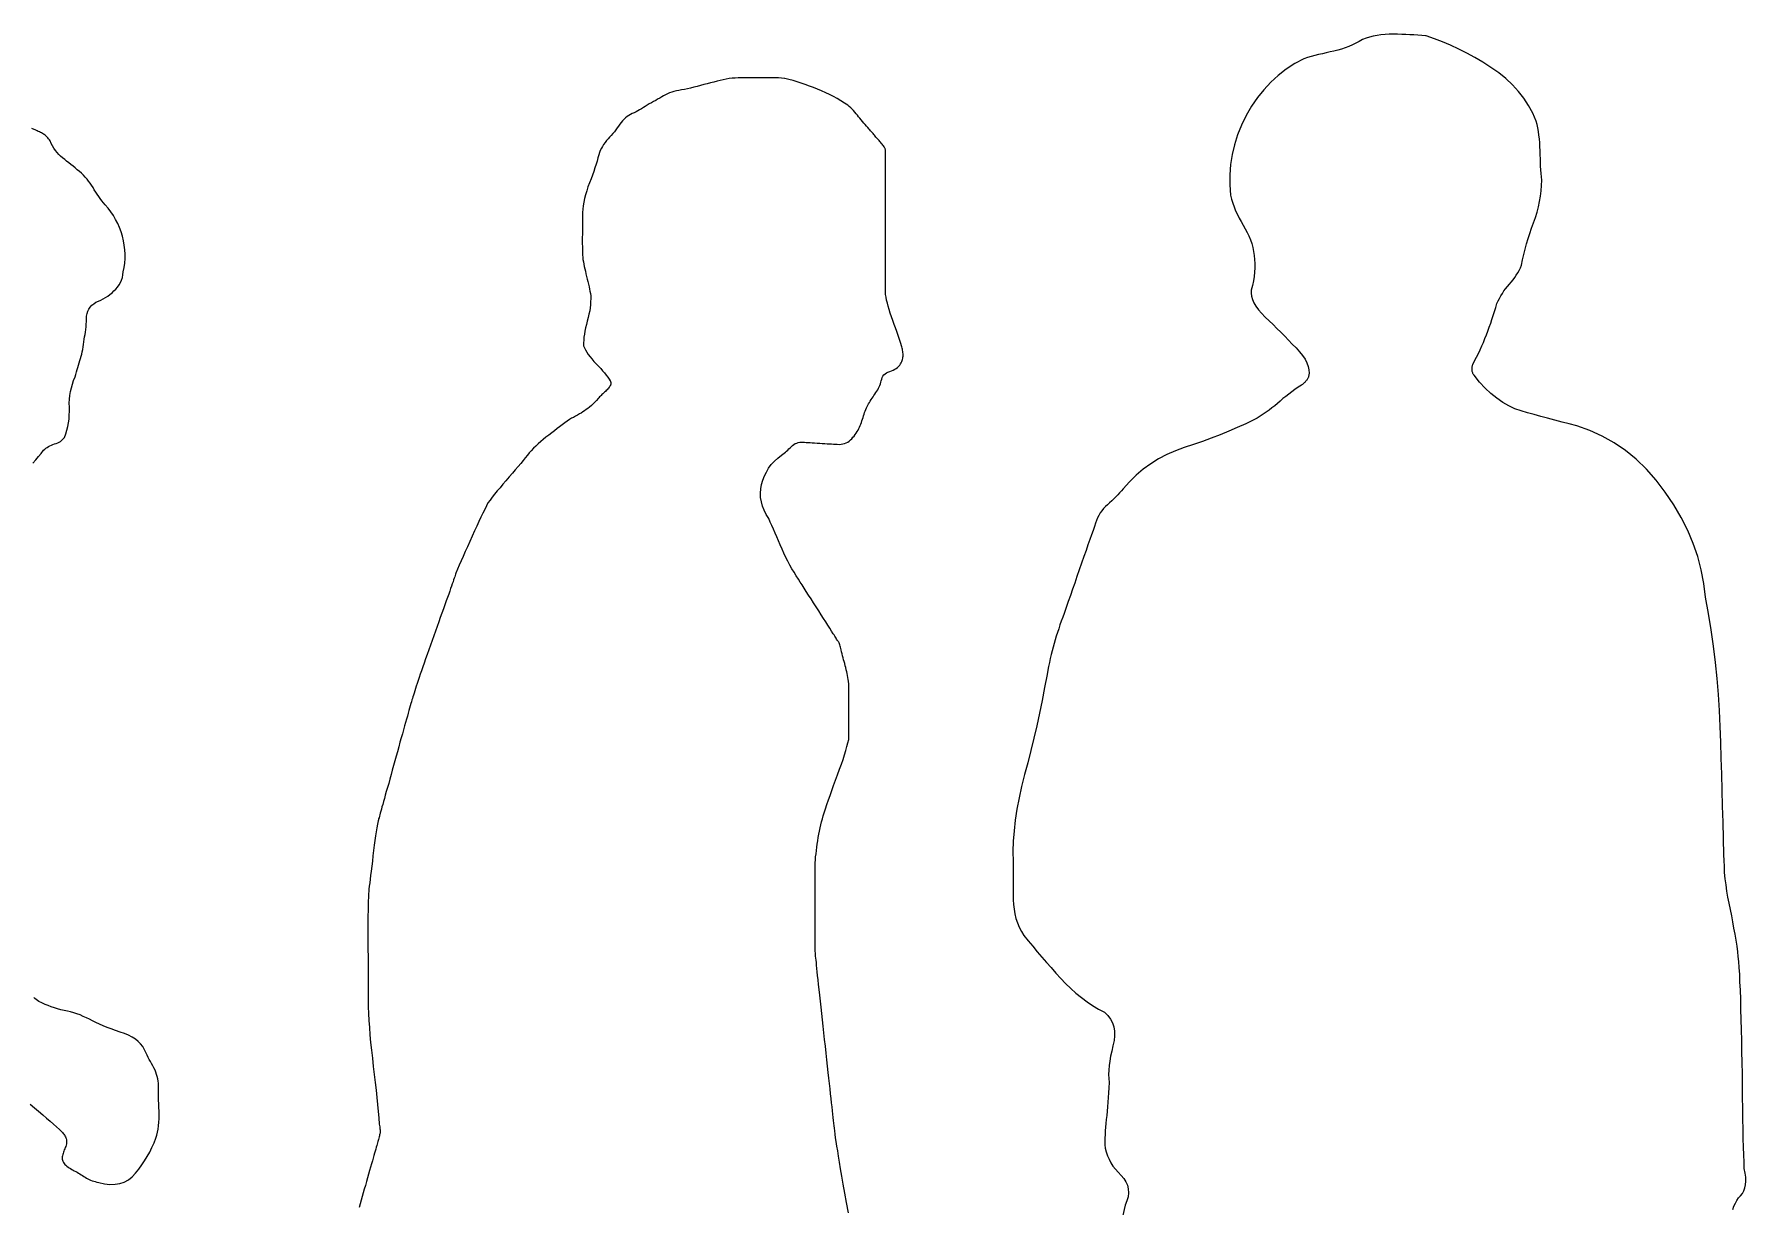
# Model space of a CAD drawing. Extents: x -1942 to 1846, y -642 to 982.
# Drawn here: x -681 to 545, y 142 to 982 of the extents above; entities that cross this region are included whole.
import ezdxf

# ---------------------------------------------------------------- set-up
doc = ezdxf.new("R2010")
doc.units = 0
doc.header["$LTSCALE"] = 20
doc.layers.add('_____1', color=7, linetype='CONTINUOUS')

msp = doc.modelspace()

# ---------------------------------------------------------------- linework, layer by layer
at = {"layer": '_____1', "color": 0, "linetype": 'CONTINUOUS', "flags": 128}
for points in [[(535.7, 140.5), (536.5, 142.8), (537.5, 145), (538.6, 146.9), (539.8, 148.7), (541.2, 150.3), (542.5, 151.9), (543.5, 153.8), (544.3, 155.9), (544.8, 158.2), (545, 160.7), (544.9, 163.5), (544.5, 166.5), (543.9, 169.8), (543.9, 169.8), (543.9, 169.8), (543.7, 174.4), (543.5, 179.5), (543.3, 185.2), (543.2, 191.3), (543, 198), (542.9, 205.2), (542.8, 212.8), (542.7, 221), (542.6, 229.4), (542.5, 237.6), (542.4, 245.7), (542.2, 253.6), (542.1, 261.4), (541.9, 269.1), (541.7, 276.6), (541.5, 284), (541.3, 291.1), (541.1, 297.6), (540.8, 303.5), (540.6, 308.9), (540.3, 313.7), (540, 318), (539.6, 321.8), (539.3, 325), (539.3, 325), (539.3, 325), (538.7, 329.2), (538, 333.5), (537.3, 337.8), (536.5, 342.1), (535.7, 346.5), (534.9, 350.9), (534, 355.3), (533.1, 359.8), (532.2, 364.2), (531.4, 368.6), (530.8, 373), (530.2, 377.4), (529.8, 381.8), (529.6, 386.1), (529.4, 390.4), (529.3, 394.6), (529.3, 394.6), (529.3, 394.6), (529, 406.2), (528.7, 417.8), (528.4, 429.3), (528.1, 440.8), (527.7, 452.3), (527.3, 463.7), (527, 475.1), (526.6, 486.5), (526.1, 497.9), (525.3, 509.4), (524.4, 520.9), (523.2, 532.4), (521.8, 544), (520.1, 555.7), (518.2, 567.4), (516.1, 579.2), (516.1, 579.2), (516.1, 579.2), (515, 588.9), (513.1, 598.6), (510.5, 608.1), (507.3, 617.5), (503.4, 626.9), (498.7, 636.1), (493.4, 645.3), (487.3, 654.3), (480.8, 662.9), (473.8, 670.8), (466.5, 677.9), (458.7, 684.2), (450.6, 689.7), (442.1, 694.5), (433.2, 698.5), (423.9, 701.8), (423.9, 701.8), (423.9, 701.8), (418.5, 703.2), (413.3, 704.5), (408.1, 705.9), (403, 707.2), (398.1, 708.6), (393.3, 709.9), (388.6, 711.2), (384, 712.6), (379.5, 714.1), (375.1, 716.1), (370.8, 718.6), (366.5, 721.6), (362.4, 725), (358.3, 728.9), (354.3, 733.2), (350.3, 738.1), (350.3, 738.1), (350.3, 738.1), (350, 738.5), (349.7, 738.9), (349.5, 739.4), (349.3, 739.8), (349.1, 740.3), (349, 740.8), (348.9, 741.3), (348.9, 741.8), (348.9, 742.3), (348.9, 742.8), (348.9, 743.3), (349, 743.8), (349, 744.3), (349.1, 744.7), (349.2, 745.2), (349.4, 745.7), (349.4, 745.7), (349.4, 745.7), (350.7, 748.3), (352.1, 751), (353.4, 753.6), (354.6, 756.3), (355.8, 759), (357, 761.6), (358.1, 764.3), (359.2, 767), (360.2, 769.7), (361.2, 772.5), (362.2, 775.3), (363.1, 778), (364, 780.9), (365, 783.7), (365.8, 786.6), (366.7, 789.4), (366.7, 789.4), (366.7, 789.4), (367.6, 791.3), (368.5, 793.1), (369.5, 794.9), (370.6, 796.7), (371.7, 798.4), (372.9, 800), (374.2, 801.7), (375.6, 803.2), (376.9, 804.8), (378.2, 806.4), (379.4, 808.1), (380.5, 809.8), (381.6, 811.5), (382.6, 813.2), (383.6, 815), (384.4, 816.9), (384.4, 816.9), (384.4, 816.9), (385.1, 820.7), (386, 824.5), (386.9, 828.3), (387.9, 832.1), (389, 835.9), (390.2, 839.7), (391.5, 843.5), (392.9, 847.3), (394.2, 851.1), (395.4, 854.9), (396.4, 858.7), (397.2, 862.6), (397.9, 866.4), (398.4, 870.2), (398.7, 874), (398.8, 877.9), (398.8, 877.9), (398.8, 877.9), (398.6, 880.2), (398.4, 882.6), (398.2, 885.1), (398, 887.7), (397.9, 890.3), (397.8, 893.1), (397.7, 895.9), (397.6, 898.8), (397.5, 901.8), (397.4, 904.6), (397.1, 907.4), (396.8, 910.1), (396.4, 912.7), (395.9, 915.2), (395.4, 917.7), (394.8, 920.1), (394.8, 920.1), (394.8, 920.1), (392.3, 925.8), (389.3, 931.3), (385.9, 936.5), (382.1, 941.4), (377.8, 946.1), (373.1, 950.5), (368, 954.6), (362.4, 958.5), (356.7, 962.2), (350.9, 965.6), (345.1, 968.8), (339.3, 971.7), (333.5, 974.4), (327.7, 976.9), (321.9, 979.1), (316, 981.1), (316, 981.1), (315.5, 981.2), (315.5, 981.2), (315.5, 981.2), (315.5, 981.2), (312.8, 981.4), (310, 981.6), (307.2, 981.8), (304.4, 981.9), (301.5, 982.1), (298.5, 982.2), (295.5, 982.3), (292.5, 982.3), (289.5, 982.3), (286.5, 982.2), (283.6, 981.9), (280.8, 981.5), (278.1, 981), (275.5, 980.3), (272.9, 979.5), (270.4, 978.6), (270.4, 978.6), (270.4, 978.6), (268, 977.2), (265.6, 975.9), (263.1, 974.7), (260.5, 973.6), (257.9, 972.6), (255.3, 971.7), (252.6, 971), (249.8, 970.3), (247.1, 969.7), (244.3, 969.1), (241.6, 968.4), (238.9, 967.7), (236.2, 967), (233.6, 966.3), (230.9, 965.6), (228.3, 964.8), (228.3, 964.8), (228.3, 964.8), (221.8, 961.3), (215.7, 957.2), (210, 952.8), (204.6, 947.9), (199.7, 942.6), (195.1, 936.9), (190.9, 930.7), (187.1, 924.1), (183.7, 917.2), (180.9, 910.2), (178.7, 903.2), (177, 896.1), (175.9, 889), (175.4, 881.7), (175.4, 874.4), (175.9, 867), (175.9, 867), (175.9, 867), (176.6, 864.2), (177.5, 861.4), (178.4, 858.6), (179.5, 855.9), (180.7, 853.3), (182, 850.6), (183.4, 848.1), (184.9, 845.5), (186.4, 843), (187.8, 840.4), (189, 837.8), (190.1, 835.1), (191, 832.4), (191.7, 829.6), (192.4, 826.8), (192.8, 823.9), (193.1, 821), (193.3, 818.1), (193.3, 815), (193.1, 812), (192.7, 808.8), (192.2, 805.6), (191.5, 802.4), (190.7, 799.1), (190.7, 799.1), (190.7, 799.1), (190.5, 796.9), (190.8, 794.6), (191.5, 792.3), (192.6, 790), (194, 787.5), (195.9, 785), (198.1, 782.4), (200.7, 779.7), (203.5, 777), (206.3, 774.3), (209.1, 771.5), (211.9, 768.8), (214.7, 766), (217.4, 763.2), (220.1, 760.4), (222.8, 757.6), (225.3, 754.8), (227.5, 752.1), (229.2, 749.5), (230.5, 746.9), (231.4, 744.3), (231.9, 741.9), (232.1, 739.5), (231.8, 737.2), (231.8, 737.2), (231.8, 737.2), (231.6, 736.7), (231.4, 736.3), (231.2, 735.9), (230.9, 735.4), (230.7, 735), (230.4, 734.6), (230, 734.2), (229.7, 733.7), (229.3, 733.3), (229, 732.9), (228.6, 732.5), (228.2, 732.2), (227.8, 731.8), (227.4, 731.5), (227, 731.2), (226.6, 730.9), (226.6, 730.9), (226.6, 730.9), (224.2, 729.4), (221.9, 727.8), (219.7, 726.2), (217.5, 724.6), (215.4, 722.9), (213.3, 721.3), (211.3, 719.6), (209.4, 717.9), (207.5, 716.2), (205.5, 714.6), (203.5, 713), (201.4, 711.5), (199.3, 710.1), (197.1, 708.7), (194.9, 707.4), (192.6, 706.1), (192.6, 706.1), (192.6, 706.1), (186.7, 703.3), (180.6, 700.6), (174.5, 698), (168.3, 695.4), (162, 693), (155.7, 690.7), (149.2, 688.4), (142.7, 686.2), (136.3, 683.9), (130.1, 681.2), (124.3, 678.1), (118.7, 674.6), (113.3, 670.7), (108.3, 666.4), (103.5, 661.8), (99, 656.7), (99, 656.7), (99, 656.7), (97.7, 655.2), (96.4, 653.8), (95, 652.3), (93.6, 650.9), (92.2, 649.5), (90.7, 648.1), (89.2, 646.7), (87.7, 645.3), (86.2, 644), (84.8, 642.5), (83.6, 641), (82.5, 639.4), (81.5, 637.7), (80.6, 635.9), (79.8, 634.1), (79.1, 632.2), (79.1, 632.2), (79.1, 632.2), (78.3, 629.7), (77.3, 626.9), (76.2, 623.8), (75.1, 620.4), (73.7, 616.6), (72.3, 612.5), (70.8, 608.1), (69.1, 603.4), (67.5, 598.6), (65.8, 593.8), (64.2, 589.2), (62.6, 584.7), (61.1, 580.2), (59.6, 575.9), (58.1, 571.7), (56.7, 567.5), (56.7, 567.5), (56.7, 567.5), (55.6, 564.7), (54.6, 561.9), (53.6, 559.2), (52.7, 556.4), (51.8, 553.8), (51, 551.1), (50.2, 548.5), (49.4, 545.9), (48.7, 543.3), (48, 540.6), (47.3, 537.9), (46.7, 535.2), (46.1, 532.4), (45.5, 529.5), (44.9, 526.7), (44.4, 523.7), (44.4, 523.7), (44.4, 523.7), (42.6, 514.3), (40.8, 505.1), (39, 495.9), (37, 486.9), (34.9, 478), (32.8, 469.2), (30.6, 460.5), (28.3, 452), (26.1, 443.5), (24.3, 435.3), (22.8, 427.3), (21.6, 419.4), (20.7, 411.7), (20.1, 404.2), (19.9, 396.9), (20, 389.8), (20, 389.8), (20, 389.8), (20.1, 386.4), (20.1, 382.9), (20.1, 379.5), (20.2, 376), (20.2, 372.6), (20.2, 369.1), (20.2, 365.7), (20.2, 362.3), (20.3, 358.9), (20.7, 355.5), (21.3, 352.2), (22.1, 349), (23.2, 345.8), (24.5, 342.7), (26, 339.7), (27.8, 336.7), (27.8, 336.7), (27.8, 336.7), (30.9, 332.8), (34.1, 329), (37.3, 325.1), (40.6, 321.3), (43.9, 317.5), (47.3, 313.7), (50.7, 309.8), (54.2, 306), (57.7, 302.3), (61.4, 298.8), (65.1, 295.4), (69, 292.3), (73, 289.3), (77, 286.6), (81.2, 284), (85.5, 281.7), (85.5, 281.7), (85.5, 281.7), (87.9, 279.4), (89.8, 276.9), (91.2, 274.2), (92.2, 271.3), (92.8, 268.2), (92.8, 264.9), (92.5, 261.4), (91.6, 257.7), (90.7, 253.9), (89.9, 250.3), (89.3, 246.8), (88.8, 243.5), (88.6, 240.2), (88.5, 237.2), (88.6, 234.2), (88.9, 231.4), (88.9, 231.4), (88.9, 231.4), (88.7, 227.7), (88.5, 224.1), (88.2, 220.6), (88, 217.3), (87.7, 214), (87.4, 210.9), (87.1, 207.9), (86.8, 205), (86.5, 202.1), (86.3, 199.4), (86.1, 196.7), (85.9, 194.1), (85.8, 191.5), (85.8, 189.1), (85.8, 186.7), (85.9, 184.3), (85.9, 184.3), (85.9, 184.3), (86.7, 181.7), (87.6, 179), (88.8, 176.5), (90.1, 174), (91.6, 171.6), (93.3, 169.3), (95.3, 167.1), (97.4, 164.9), (99.3, 162.7), (100.8, 160.3), (101.9, 157.8), (102.5, 155.2), (102.7, 152.5), (102.4, 149.6), (101.6, 146.7), (100.4, 143.5), (100.4, 143.5), (100.4, 143.5), (98.5, 135.3)], [(-97.8, 138), (-99.2, 145.4), (-100.5, 152.2), (-101.6, 158.6), (-102.6, 164.4), (-103.6, 169.7), (-104.4, 174.4), (-105, 178.6), (-105.6, 182.4), (-106.2, 185.9), (-106.7, 189.1), (-107.1, 191.9), (-107.4, 194.5), (-107.7, 196.8), (-108, 198.7), (-108.2, 200.4), (-108.2, 200.4), (-108.2, 200.4), (-108.4, 202.2), (-108.6, 204.1), (-108.8, 206.3), (-109.1, 208.7), (-109.3, 211.2), (-109.6, 214), (-110, 216.9), (-110.3, 220), (-110.7, 223.3), (-111.1, 226.8), (-111.5, 230.6), (-111.9, 234.5), (-112.4, 238.7), (-112.9, 243.1), (-113.4, 247.7), (-113.9, 252.5), (-114.4, 257.4), (-115, 262.2), (-115.5, 267), (-116, 271.7), (-116.5, 276.3), (-117, 280.9), (-117.5, 285.4), (-118, 289.8), (-118.5, 294), (-118.9, 298), (-119.3, 301.6), (-119.6, 305), (-120, 308), (-120.2, 310.8), (-120.5, 313.2), (-120.7, 315.4), (-120.9, 317.3), (-121.1, 319), (-121.2, 320.6), (-121.4, 322), (-121.5, 323.2), (-121.6, 324.3), (-121.7, 325.2), (-121.8, 325.9), (-121.8, 325.9), (-121.8, 325.9), (-121.7, 327.5), (-121.7, 329.4), (-121.7, 331.5), (-121.7, 333.9), (-121.7, 336.5), (-121.7, 339.3), (-121.7, 342.4), (-121.7, 345.7), (-121.7, 349.1), (-121.8, 352.5), (-121.8, 355.8), (-121.8, 359.1), (-121.8, 362.4), (-121.8, 365.6), (-121.8, 368.7), (-121.8, 371.9), (-121.8, 374.9), (-121.8, 377.6), (-121.8, 380.1), (-121.8, 382.3), (-121.8, 384.3), (-121.8, 386), (-121.8, 387.5), (-121.8, 388.7), (-121.8, 388.7), (-121.8, 388.7), (-121.6, 390.9), (-121.4, 393.1), (-121.1, 395.3), (-120.9, 397.6), (-120.6, 399.9), (-120.2, 402.2), (-119.9, 404.5), (-119.5, 406.9), (-119.1, 409.2), (-118.7, 411.5), (-118.2, 413.8), (-117.7, 416), (-117.2, 418.2), (-116.6, 420.3), (-116, 422.4), (-115.4, 424.5), (-115.4, 424.5), (-115.4, 424.5), (-114.4, 427.4), (-113.4, 430.5), (-112.3, 433.8), (-111.1, 437.1), (-109.9, 440.6), (-108.6, 444.2), (-107.2, 448), (-105.8, 451.9), (-104.3, 455.8), (-103, 459.5), (-101.8, 462.9), (-100.8, 466.2), (-99.8, 469.2), (-99, 472.1), (-98.3, 474.7), (-97.7, 477.2), (-97.7, 477.2), (-97.7, 477.2), (-97.7, 479.4), (-97.7, 481.8), (-97.7, 484.2), (-97.7, 486.8), (-97.6, 489.5), (-97.6, 492.3), (-97.6, 495.2), (-97.6, 498.3), (-97.6, 501.3), (-97.6, 504.2), (-97.6, 507), (-97.6, 509.6), (-97.6, 512.1), (-97.7, 514.5), (-97.7, 516.7), (-97.8, 518.8), (-97.8, 518.8), (-97.8, 518.8), (-98, 520.2), (-98.3, 521.5), (-98.5, 522.9), (-98.8, 524.3), (-99.1, 525.7), (-99.5, 527.1), (-99.8, 528.6), (-100.2, 530), (-100.6, 531.5), (-101, 532.9), (-101.4, 534.3), (-101.7, 535.7), (-102.1, 537.1), (-102.4, 538.5), (-102.8, 539.9), (-103.1, 541.3), (-103.1, 541.3), (-103.1, 541.3), (-103.3, 542.3), (-103.5, 543.2), (-103.8, 544.1), (-104.1, 544.9), (-104.3, 545.7), (-104.6, 546.3), (-104.9, 546.9), (-105.3, 547.4), (-105.6, 547.8), (-106, 548.4), (-106.4, 549), (-106.8, 549.6), (-107.2, 550.4), (-107.7, 551.2), (-108.2, 552), (-108.8, 552.9), (-108.8, 552.9), (-108.8, 552.9), (-110, 554.8), (-111.3, 556.8), (-112.7, 559), (-114.2, 561.3), (-115.7, 563.8), (-117.4, 566.4), (-119.2, 569.2), (-121.1, 572.1), (-122.9, 575), (-124.7, 577.8), (-126.5, 580.5), (-128.1, 583.1), (-129.6, 585.5), (-131.1, 587.8), (-132.5, 589.9), (-133.8, 592), (-133.8, 592), (-133.8, 592), (-135.3, 594.4), (-136.9, 596.9), (-138.4, 599.4), (-139.8, 602.1), (-141.3, 604.8), (-142.7, 607.6), (-144.1, 610.5), (-145.4, 613.5), (-146.8, 616.5), (-148, 619.4), (-149.3, 622.3), (-150.5, 625), (-151.7, 627.8), (-152.8, 630.4), (-154, 632.9), (-155, 635.4), (-155, 635.4), (-155, 635.4), (-156.9, 638.3), (-158.3, 641.3), (-159.5, 644.3), (-160.3, 647.3), (-160.8, 650.4), (-160.9, 653.5), (-160.7, 656.6), (-160.1, 659.8), (-159.2, 662.9), (-158.1, 665.9), (-156.7, 668.7), (-155.1, 671.4), (-153.2, 674), (-151, 676.4), (-148.5, 678.6), (-145.8, 680.7), (-145.8, 680.7), (-145.8, 680.7), (-144.9, 681.4), (-144, 682.2), (-143.1, 682.9), (-142.3, 683.7), (-141.4, 684.5), (-140.5, 685.3), (-139.6, 686.1), (-138.8, 687), (-137.9, 687.8), (-137, 688.5), (-136, 689.1), (-135, 689.5), (-133.9, 689.8), (-132.8, 690), (-131.6, 690.1), (-130.4, 690.1), (-130.4, 690.1), (-130.4, 690.1), (-129.3, 690), (-128.1, 689.9), (-126.8, 689.9), (-125.4, 689.8), (-123.8, 689.7), (-122.2, 689.6), (-120.4, 689.5), (-118.5, 689.4), (-116.7, 689.2), (-114.9, 689.1), (-113.1, 689), (-111.5, 688.9), (-110, 688.8), (-108.5, 688.7), (-107.2, 688.7), (-105.9, 688.6), (-105.9, 688.6), (-105.9, 688.6), (-104.5, 688.5), (-103.2, 688.6), (-101.9, 688.8), (-100.7, 689.1), (-99.5, 689.6), (-98.4, 690.2), (-97.4, 690.9), (-96.4, 691.7), (-95.5, 692.6), (-94.7, 693.6), (-93.8, 694.5), (-93.1, 695.6), (-92.3, 696.6), (-91.6, 697.7), (-91, 698.8), (-90.4, 699.9), (-90.4, 699.9), (-90.4, 699.9), (-89.9, 700.9), (-89.4, 702), (-89, 703.1), (-88.6, 704.2), (-88.2, 705.3), (-87.8, 706.5), (-87.4, 707.7), (-87.1, 708.9), (-86.7, 710.1), (-86.3, 711.3), (-85.9, 712.4), (-85.4, 713.5), (-85, 714.6), (-84.5, 715.6), (-84, 716.6), (-83.5, 717.6), (-83.5, 717.6), (-83.5, 717.6), (-82.9, 718.6), (-82.3, 719.6), (-81.6, 720.6), (-81, 721.6), (-80.3, 722.6), (-79.7, 723.6), (-79, 724.6), (-78.3, 725.6), (-77.6, 726.6), (-76.9, 727.6), (-76.4, 728.7), (-75.8, 729.7), (-75.4, 730.8), (-75, 731.9), (-74.6, 733), (-74.4, 734.1), (-74.4, 734.1), (-74.4, 734.1), (-74.1, 735.3), (-73.7, 736.4), (-73.2, 737.4), (-72.5, 738.3), (-71.7, 739.1), (-70.7, 739.7), (-69.6, 740.3), (-68.3, 740.7), (-67, 741.2), (-65.8, 741.7), (-64.7, 742.3), (-63.7, 742.9), (-62.8, 743.7), (-61.9, 744.5), (-61.2, 745.3), (-60.5, 746.3), (-60.5, 746.3), (-60.5, 746.3), (-60.1, 747), (-59.7, 747.8), (-59.4, 748.6), (-59.2, 749.4), (-59, 750.2), (-58.9, 751), (-58.8, 751.8), (-58.8, 752.6), (-58.8, 753.5), (-58.9, 754.3), (-59, 755.1), (-59.1, 755.9), (-59.3, 756.7), (-59.4, 757.5), (-59.6, 758.3), (-59.9, 759.1), (-59.9, 759.1), (-59.9, 759.1), (-60.4, 760.9), (-61.1, 762.9), (-61.7, 765), (-62.5, 767.2), (-63.3, 769.5), (-64.1, 772), (-65.1, 774.5), (-66.1, 777.3), (-67.1, 780), (-67.9, 782.6), (-68.7, 785.1), (-69.4, 787.5), (-70, 789.7), (-70.6, 791.9), (-71, 793.9), (-71.3, 795.8), (-71.3, 795.8), (-71.3, 795.8), (-71.3, 796.5), (-71.3, 797.3), (-71.3, 798.2), (-71.3, 799.3), (-71.3, 800.5), (-71.3, 801.9), (-71.3, 803.4), (-71.3, 805), (-71.4, 806.8), (-71.4, 808.9), (-71.4, 811.2), (-71.4, 813.7), (-71.4, 816.5), (-71.4, 819.5), (-71.3, 822.8), (-71.3, 826.3), (-71.3, 829.9), (-71.3, 833.5), (-71.3, 837.3), (-71.3, 841), (-71.3, 844.8), (-71.3, 848.6), (-71.3, 852.5), (-71.3, 856.4), (-71.3, 860.2), (-71.3, 863.8), (-71.3, 867.3), (-71.3, 870.5), (-71.3, 873.6), (-71.3, 876.4), (-71.3, 879.1), (-71.3, 881.6), (-71.3, 883.9), (-71.3, 886.1), (-71.3, 888.1), (-71.3, 890), (-71.3, 891.7), (-71.3, 893.3), (-71.3, 894.7), (-71.3, 895.9), (-71.3, 895.9), (-71.3, 895.9), (-71.3, 896.7), (-71.3, 897.4), (-71.4, 898.1), (-71.4, 898.6), (-71.4, 899.1), (-71.4, 899.5), (-71.5, 899.9), (-71.5, 900.2), (-71.6, 900.5), (-71.8, 900.8), (-72, 901.2), (-72.4, 901.7), (-72.8, 902.3), (-73.2, 902.9), (-73.8, 903.6), (-74.4, 904.4), (-74.4, 904.4), (-74.4, 904.4), (-75, 905), (-75.5, 905.6), (-76, 906.2), (-76.6, 906.8), (-77.1, 907.5), (-77.7, 908.1), (-78.2, 908.7), (-78.7, 909.3), (-79.3, 910), (-79.8, 910.6), (-80.3, 911.3), (-80.9, 911.9), (-81.4, 912.5), (-82, 913.2), (-82.5, 913.8), (-83.1, 914.4), (-83.1, 914.4), (-83.1, 914.4), (-84.1, 915.5), (-85, 916.5), (-86, 917.6), (-86.9, 918.7), (-87.8, 919.8), (-88.8, 920.9), (-89.7, 922.1), (-90.6, 923.2), (-91.5, 924.3), (-92.4, 925.4), (-93.3, 926.5), (-94.3, 927.6), (-95.2, 928.6), (-96.2, 929.5), (-97.3, 930.5), (-98.3, 931.4), (-98.3, 931.4), (-98.3, 931.4), (-100.8, 933), (-103.4, 934.6), (-106, 936.2), (-108.7, 937.7), (-111.4, 939.1), (-114.2, 940.4), (-117.1, 941.7), (-120, 942.9), (-123, 944.1), (-125.9, 945.2), (-128.9, 946.2), (-131.8, 947.2), (-134.7, 948.2), (-137.6, 949.1), (-140.5, 949.9), (-143.4, 950.7), (-143.4, 950.7), (-143.7, 950.7), (-143.7, 950.7), (-143.7, 950.7), (-143.7, 950.7), (-145.8, 950.9), (-148, 951), (-150.3, 951.1), (-152.6, 951.1), (-155, 951.2), (-157.4, 951.2), (-160, 951.2), (-162.5, 951.2), (-165.1, 951.2), (-167.6, 951.1), (-170, 951.1), (-172.4, 951.1), (-174.7, 951), (-177, 951), (-179.1, 950.9), (-181.3, 950.8), (-181.3, 950.8), (-181.3, 950.8), (-183.3, 950.5), (-185.4, 950.1), (-187.6, 949.7), (-189.8, 949.2), (-192, 948.7), (-194.3, 948.1), (-196.7, 947.5), (-199.2, 946.8), (-201.6, 946.2), (-204, 945.5), (-206.4, 944.9), (-208.7, 944.4), (-211, 943.8), (-213.2, 943.3), (-215.4, 942.8), (-217.6, 942.4), (-217.6, 942.4), (-217.6, 942.4), (-219.4, 942.1), (-221.2, 941.8), (-222.9, 941.3), (-224.5, 940.9), (-226.1, 940.3), (-227.6, 939.7), (-229, 939), (-230.4, 938.2), (-231.7, 937.4), (-233.1, 936.6), (-234.6, 935.8), (-236, 934.9), (-237.5, 934.1), (-239, 933.2), (-240.6, 932.4), (-242.2, 931.5), (-242.2, 931.5), (-242.2, 931.5), (-243.5, 930.6), (-244.8, 929.8), (-246.1, 929), (-247.5, 928.2), (-248.8, 927.5), (-250.1, 926.8), (-251.4, 926.1), (-252.8, 925.5), (-254.1, 924.8), (-255.3, 924.1), (-256.5, 923.3), (-257.6, 922.4), (-258.7, 921.4), (-259.7, 920.3), (-260.7, 919.1), (-261.6, 917.9), (-261.6, 917.9), (-261.6, 917.9), (-262.6, 916.5), (-263.6, 915.2), (-264.6, 913.8), (-265.6, 912.5), (-266.7, 911.2), (-267.8, 909.9), (-269, 908.7), (-270.1, 907.4), (-271.3, 906.1), (-272.3, 904.8), (-273.3, 903.4), (-274.1, 902), (-274.9, 900.6), (-275.7, 899.1), (-276.3, 897.6), (-276.8, 896), (-276.8, 896), (-276.8, 896), (-277.4, 893.8), (-278, 891.5), (-278.7, 889.2), (-279.5, 886.7), (-280.4, 884.1), (-281.3, 881.4), (-282.3, 878.7), (-283.4, 875.8), (-284.5, 872.9), (-285.4, 870.1), (-286.2, 867.3), (-286.9, 864.7), (-287.5, 862.1), (-287.9, 859.5), (-288.3, 857), (-288.5, 854.6), (-288.5, 854.6), (-288.5, 854.6), (-288.5, 853), (-288.5, 851.4), (-288.5, 849.6), (-288.5, 847.7), (-288.5, 845.7), (-288.5, 843.6), (-288.5, 841.4), (-288.5, 839), (-288.6, 836.7), (-288.6, 834.5), (-288.6, 832.3), (-288.5, 830.2), (-288.5, 828.2), (-288.5, 826.2), (-288.4, 824.3), (-288.3, 822.5), (-288.3, 822.5), (-288.3, 822.5), (-288.1, 821), (-287.8, 819.4), (-287.5, 817.7), (-287.2, 816), (-286.8, 814.3), (-286.4, 812.5), (-286, 810.7), (-285.5, 808.8), (-285, 806.9), (-284.6, 805.1), (-284.1, 803.3), (-283.7, 801.5), (-283.4, 799.8), (-283.1, 798.2), (-282.8, 796.5), (-282.5, 795), (-282.5, 795), (-282.5, 795), (-282.5, 792.9), (-282.6, 790.8), (-282.7, 788.6), (-283, 786.4), (-283.3, 784.1), (-283.8, 781.8), (-284.3, 779.4), (-285, 776.9), (-285.6, 774.4), (-286.2, 772), (-286.7, 769.7), (-287, 767.5), (-287.4, 765.3), (-287.6, 763.2), (-287.7, 761.2), (-287.8, 759.2), (-287.8, 759.2), (-287.8, 759.2), (-287.1, 757.7), (-286.3, 756.2), (-285.3, 754.6), (-284.3, 753), (-283, 751.3), (-281.7, 749.7), (-280.2, 748), (-278.6, 746.2), (-276.9, 744.5), (-275.4, 742.9), (-274, 741.2), (-272.7, 739.7), (-271.5, 738.2), (-270.4, 736.7), (-269.4, 735.3), (-268.6, 734), (-268.6, 734), (-268.6, 734), (-268.4, 733.7), (-268.4, 733.5), (-268.3, 733.3), (-268.2, 733.1), (-268.2, 732.9), (-268.1, 732.7), (-268.1, 732.5), (-268.1, 732.3), (-268.1, 732.1), (-268.1, 731.9), (-268.1, 731.7), (-268.2, 731.5), (-268.3, 731.2), (-268.3, 731), (-268.4, 730.8), (-268.6, 730.6), (-268.6, 730.6), (-268.6, 730.6), (-268.9, 730), (-269.3, 729.4), (-269.8, 728.8), (-270.3, 728.2), (-270.8, 727.7), (-271.4, 727.1), (-272, 726.5), (-272.6, 725.9), (-273.2, 725.4), (-273.9, 724.8), (-274.5, 724.2), (-275.1, 723.6), (-275.6, 723.1), (-276.2, 722.5), (-276.7, 721.9), (-277.2, 721.4), (-277.2, 721.4), (-277.2, 721.4), (-278.5, 720), (-279.7, 718.7), (-280.9, 717.5), (-282.1, 716.3), (-283.4, 715.3), (-284.6, 714.3), (-285.8, 713.4), (-287, 712.6), (-288.2, 711.8), (-289.4, 711), (-290.7, 710.3), (-292, 709.5), (-293.4, 708.7), (-294.8, 707.9), (-296.2, 707.2), (-297.7, 706.4), (-297.7, 706.4), (-297.7, 706.4), (-299.4, 705.2), (-301.1, 703.9), (-302.9, 702.6), (-304.8, 701.2), (-306.6, 699.8), (-308.6, 698.3), (-310.5, 696.8), (-312.6, 695.2), (-314.6, 693.6), (-316.5, 692), (-318.4, 690.5), (-320.2, 688.9), (-321.9, 687.3), (-323.5, 685.7), (-325.1, 684), (-326.6, 682.4), (-326.6, 682.4), (-326.6, 682.4), (-327.9, 680.8), (-329.4, 678.9), (-331, 677), (-332.7, 674.9), (-334.6, 672.7), (-336.6, 670.3), (-338.7, 667.8), (-341, 665.2), (-343.3, 662.5), (-345.5, 660), (-347.5, 657.5), (-349.5, 655.2), (-351.4, 652.9), (-353.1, 650.7), (-354.7, 648.6), (-356.2, 646.6), (-356.2, 646.6), (-356.2, 646.6), (-357.3, 644.4), (-358.5, 642), (-359.8, 639.3), (-361.2, 636.5), (-362.6, 633.4), (-364.1, 630), (-365.8, 626.5), (-367.5, 622.7), (-369.2, 618.9), (-370.8, 615.2), (-372.4, 611.7), (-373.9, 608.3), (-375.3, 605.1), (-376.7, 602), (-378, 599.1), (-379.2, 596.3), (-379.2, 596.3), (-379.2, 596.3), (-379.4, 595.5), (-379.7, 594.7), (-380, 593.7), (-380.4, 592.6), (-380.8, 591.4), (-381.2, 590.1), (-381.7, 588.6), (-382.3, 587), (-382.9, 585.3), (-383.5, 583.4), (-384.3, 581.2), (-385.1, 578.9), (-386, 576.4), (-387, 573.7), (-388, 570.8), (-389.1, 567.7), (-390.3, 564.5), (-391.4, 561.3), (-392.6, 558), (-393.8, 554.7), (-394.9, 551.4), (-396.1, 548.1), (-397.3, 544.7), (-398.5, 541.4), (-399.7, 538), (-400.8, 534.9), (-401.9, 531.9), (-402.9, 529.1), (-403.8, 526.4), (-404.7, 523.9), (-405.5, 521.5), (-406.2, 519.4), (-406.9, 517.3), (-407.5, 515.4), (-408.1, 513.6), (-408.6, 512), (-409.1, 510.4), (-409.6, 509), (-410, 507.8), (-410.3, 506.6), (-410.3, 506.6), (-410.3, 506.6), (-410.7, 505.5), (-411, 504.2), (-411.4, 502.8), (-411.9, 501.2), (-412.3, 499.6), (-412.8, 497.8), (-413.4, 495.9), (-413.9, 493.8), (-414.6, 491.6), (-415.2, 489.3), (-415.9, 486.8), (-416.7, 484.1), (-417.5, 481.3), (-418.3, 478.3), (-419.2, 475.1), (-420.1, 471.8), (-421, 468.4), (-422, 465.1), (-422.9, 461.8), (-423.8, 458.5), (-424.7, 455.2), (-425.6, 452), (-426.5, 448.8), (-427.3, 445.7), (-428.2, 442.7), (-429, 439.8), (-429.7, 437.2), (-430.4, 434.8), (-431, 432.6), (-431.6, 430.6), (-432.1, 428.8), (-432.5, 427.2), (-432.9, 425.7), (-433.3, 424.4), (-433.6, 423.2), (-433.9, 422.1), (-434.2, 421.1), (-434.5, 420.3), (-434.7, 419.5), (-434.8, 418.9), (-434.8, 418.9), (-434.8, 418.9), (-435.3, 416.5), (-435.8, 413.9), (-436.3, 411.1), (-436.8, 408.1), (-437.2, 404.8), (-437.7, 401.4), (-438.1, 397.7), (-438.6, 393.8), (-439, 389.9), (-439.4, 386.3), (-439.8, 382.9), (-440.2, 379.8), (-440.5, 377), (-440.9, 374.4), (-441.3, 372), (-441.6, 369.9), (-441.6, 369.9), (-441.6, 369.9), (-441.8, 365.2), (-442, 360.3), (-442.1, 355.3), (-442.2, 350), (-442.3, 344.6), (-442.3, 339), (-442.3, 333.2), (-442.2, 327.2), (-442.1, 321.2), (-442, 315.4), (-442, 309.9), (-441.9, 304.6), (-441.9, 299.5), (-442, 294.7), (-442, 290), (-442.1, 285.6), (-442.1, 285.6), (-442.1, 285.6), (-441.8, 280.9), (-441.5, 275.9), (-441.1, 270.9), (-440.7, 265.6), (-440.2, 260.2), (-439.6, 254.6), (-439, 248.9), (-438.3, 243), (-437.6, 237.1), (-437, 231.4), (-436.3, 225.9), (-435.8, 220.6), (-435.3, 215.6), (-434.8, 210.7), (-434.3, 206.1), (-434, 201.6), (-434, 201.6), (-434, 201.6), (-433.8, 200.6), (-433.7, 199.7), (-433.7, 198.9), (-433.6, 198.2), (-433.5, 197.5), (-433.5, 197), (-433.5, 196.5), (-433.5, 196.1), (-433.5, 195.6), (-433.5, 195.2), (-433.6, 194.6), (-433.8, 194), (-433.9, 193.2), (-434.1, 192.4), (-434.4, 191.6), (-434.6, 190.6), (-434.6, 190.6), (-434.6, 190.6), (-434.8, 190), (-435, 189.2), (-435.3, 188.3), (-435.6, 187.3), (-435.9, 186.2), (-436.2, 185), (-436.6, 183.7), (-437, 182.3), (-437.5, 180.8), (-437.9, 179.1), (-438.5, 177.3), (-439, 175.3), (-439.7, 173.1), (-440.3, 170.8), (-441, 168.4), (-441.8, 165.7), (-442.5, 163.1), (-443.3, 160.4), (-444, 157.7), (-444.8, 155.1), (-445.6, 152.4), (-446.3, 149.8), (-447.1, 147.2), (-447.8, 144.6), (-448.5, 142)], [(-682.2, 675.1), (-680.2, 677.4), (-678.2, 679.8), (-676.3, 682.1), (-674.5, 684.4), (-674.5, 684.4), (-674.5, 684.4), (-673.7, 685.1), (-672.8, 685.8), (-671.9, 686.4), (-671, 687), (-670, 687.5), (-668.9, 688), (-667.8, 688.4), (-666.7, 688.8), (-665.5, 689.2), (-664.4, 689.6), (-663.4, 690.1), (-662.5, 690.7), (-661.7, 691.3), (-660.9, 692), (-660.2, 692.7), (-659.6, 693.5), (-659.6, 693.5), (-659.6, 693.5), (-658.7, 696.1), (-657.9, 698.7), (-657.2, 701.3), (-656.7, 704), (-656.3, 706.7), (-656.1, 709.5), (-656, 712.3), (-656, 715.2), (-656.1, 718), (-655.9, 720.8), (-655.7, 723.6), (-655.2, 726.4), (-654.6, 729.1), (-653.9, 731.7), (-653, 734.4), (-652, 737), (-652, 737), (-652, 737), (-651.4, 738.7), (-650.9, 740.4), (-650.4, 742.1), (-649.9, 743.7), (-649.4, 745.3), (-649, 746.9), (-648.5, 748.5), (-648.1, 750), (-647.6, 751.6), (-647.2, 753.2), (-646.9, 754.9), (-646.5, 756.6), (-646.2, 758.3), (-646, 760.1), (-645.7, 762), (-645.5, 763.9), (-645.5, 763.9), (-645.5, 763.9), (-645.2, 765.5), (-644.8, 767.3), (-644.6, 769), (-644.3, 770.9), (-644.1, 772.7), (-644, 774.6), (-643.9, 776.5), (-643.8, 778.5), (-643.7, 780.4), (-643.4, 782.2), (-642.8, 783.9), (-642.1, 785.5), (-641.1, 786.9), (-640, 788.2), (-638.6, 789.3), (-637.1, 790.4), (-637.1, 790.4), (-637.1, 790.4), (-635.3, 791.1), (-633.6, 791.9), (-631.9, 792.8), (-630.2, 793.7), (-628.6, 794.8), (-627.1, 795.9), (-625.5, 797.1), (-624.1, 798.4), (-622.7, 799.7), (-621.5, 801.2), (-620.4, 802.8), (-619.5, 804.4), (-618.7, 806.2), (-618.1, 808), (-617.7, 810), (-617.4, 812.1), (-617.4, 812.1), (-617.4, 812.1), (-616.8, 815.2), (-616.4, 818.4), (-616.1, 821.6), (-616.1, 824.8), (-616.3, 828), (-616.7, 831.2), (-617.3, 834.4), (-618.1, 837.6), (-619, 840.8), (-620.1, 843.8), (-621.4, 846.8), (-622.9, 849.7), (-624.5, 852.4), (-626.3, 855.1), (-628.3, 857.7), (-630.4, 860.1), (-630.4, 860.1), (-630.4, 860.1), (-631.6, 861.6), (-632.8, 863.1), (-633.9, 864.6), (-635, 866.2), (-636.1, 867.7), (-637.2, 869.3), (-638.2, 870.9), (-639.1, 872.5), (-640.1, 874.1), (-641.2, 875.6), (-642.3, 877.1), (-643.4, 878.6), (-644.7, 880), (-646, 881.4), (-647.4, 882.8), (-648.8, 884.1), (-648.8, 884.1), (-648.8, 884.1), (-650.4, 885.3), (-651.9, 886.6), (-653.4, 887.8), (-655, 889), (-656.5, 890.2), (-658, 891.4), (-659.4, 892.5), (-660.9, 893.7), (-662.3, 894.9), (-663.7, 896.2), (-664.9, 897.6), (-666.1, 899.1), (-667.2, 900.6), (-668.2, 902.3), (-669.1, 904.1), (-669.9, 906), (-669.9, 906), (-669.9, 906), (-670.4, 906.7), (-670.9, 907.4), (-671.4, 908), (-671.9, 908.6), (-672.4, 909.1), (-673, 909.6), (-673.5, 910.1), (-674.1, 910.4), (-674.7, 910.8), (-675.3, 911.2), (-676, 911.6), (-676.7, 912), (-677.5, 912.3), (-678.3, 912.7), (-679.2, 913.2), (-680.1, 913.6), (-680.1, 913.6), (-680.1, 913.6), (-682.9, 914.7)], [(-684.2, 216), (-681.1, 213.4), (-678.1, 210.8), (-675.1, 208.3), (-672.4, 205.9), (-669.9, 203.7), (-667.5, 201.6), (-665.3, 199.6), (-663.2, 197.8), (-661.4, 196.1), (-661.4, 196.1), (-661.4, 196.1), (-660.9, 195.6), (-660.4, 195), (-660, 194.4), (-659.6, 193.8), (-659.2, 193.2), (-658.9, 192.5), (-658.6, 191.9), (-658.4, 191.2), (-658.2, 190.4), (-658.1, 189.7), (-658, 188.9), (-658.1, 188.2), (-658.2, 187.4), (-658.4, 186.6), (-658.6, 185.7), (-659, 184.9), (-659.3, 184), (-659.7, 183.2), (-660, 182.3), (-660.3, 181.5), (-660.5, 180.6), (-660.7, 179.8), (-660.9, 178.9), (-661.1, 178.1), (-661.1, 177.3), (-661.1, 176.5), (-661, 175.7), (-660.7, 175), (-660.3, 174.2), (-659.9, 173.5), (-659.3, 172.8), (-658.6, 172.2), (-657.8, 171.5), (-657, 170.9), (-656.1, 170.3), (-655.3, 169.8), (-654.4, 169.2), (-653.4, 168.7), (-652.5, 168.2), (-651.5, 167.7), (-651.5, 167.7), (-651.5, 167.7), (-650.5, 167.1), (-649.5, 166.5), (-648.5, 165.9), (-647.5, 165.3), (-646.6, 164.7), (-645.6, 164.1), (-644.7, 163.5), (-643.8, 162.9), (-642.8, 162.4), (-641.8, 161.9), (-640.8, 161.4), (-639.7, 161), (-638.6, 160.7), (-637.5, 160.4), (-636.3, 160.1), (-635, 159.9), (-635, 159.9), (-635, 159.9), (-630.9, 158.9), (-627, 158.4), (-623.3, 158.5), (-619.9, 159), (-616.7, 160.1), (-613.8, 161.7), (-611.1, 163.8), (-608.6, 166.5), (-606.3, 169.4), (-604.2, 172.4), (-602.2, 175.4), (-600.3, 178.5), (-598.5, 181.6), (-596.9, 184.9), (-595.4, 188.1), (-594, 191.5), (-594, 191.5), (-594, 191.5), (-593.4, 193.6), (-592.9, 195.8), (-592.5, 198.1), (-592.1, 200.5), (-591.9, 203), (-591.8, 205.5), (-591.8, 208.1), (-591.8, 210.8), (-592, 213.5), (-592, 216.1), (-592.1, 218.7), (-592.2, 221.2), (-592.2, 223.7), (-592.3, 226.2), (-592.3, 228.5), (-592.3, 230.9), (-592.3, 230.9), (-592.3, 230.9), (-592.4, 232.5), (-592.7, 234.1), (-593.1, 235.7), (-593.6, 237.2), (-594.1, 238.8), (-594.7, 240.3), (-595.5, 241.9), (-596.3, 243.4), (-597.1, 245), (-598, 246.5), (-598.8, 248), (-599.5, 249.4), (-600.3, 250.9), (-601, 252.4), (-601.7, 253.8), (-602.4, 255.2), (-602.4, 255.2), (-602.4, 255.2), (-603.5, 257.2), (-605, 259.1), (-606.7, 260.8), (-608.7, 262.4), (-611, 263.9), (-613.6, 265.3), (-616.5, 266.5), (-619.6, 267.6), (-622.9, 268.7), (-626, 269.8), (-629, 270.9), (-631.8, 272), (-634.5, 273.1), (-637, 274.3), (-639.4, 275.5), (-641.6, 276.7), (-641.6, 276.7), (-641.6, 276.7), (-643.9, 277.8), (-646.1, 278.8), (-648.4, 279.8), (-650.7, 280.6), (-652.9, 281.4), (-655.2, 282), (-657.5, 282.6), (-659.9, 283.1), (-662.2, 283.6), (-664.5, 284.2), (-666.8, 284.9), (-669, 285.6), (-671.3, 286.5), (-673.5, 287.4), (-675.7, 288.4), (-677.9, 289.5), (-677.9, 289.5), (-677.9, 289.5), (-678.9, 290.1), (-679.9, 290.8), (-680.7, 291.5), (-681.5, 292.3)]]:
    msp.add_lwpolyline(points, dxfattribs=at)

doc.saveas('drawing.dxf')
